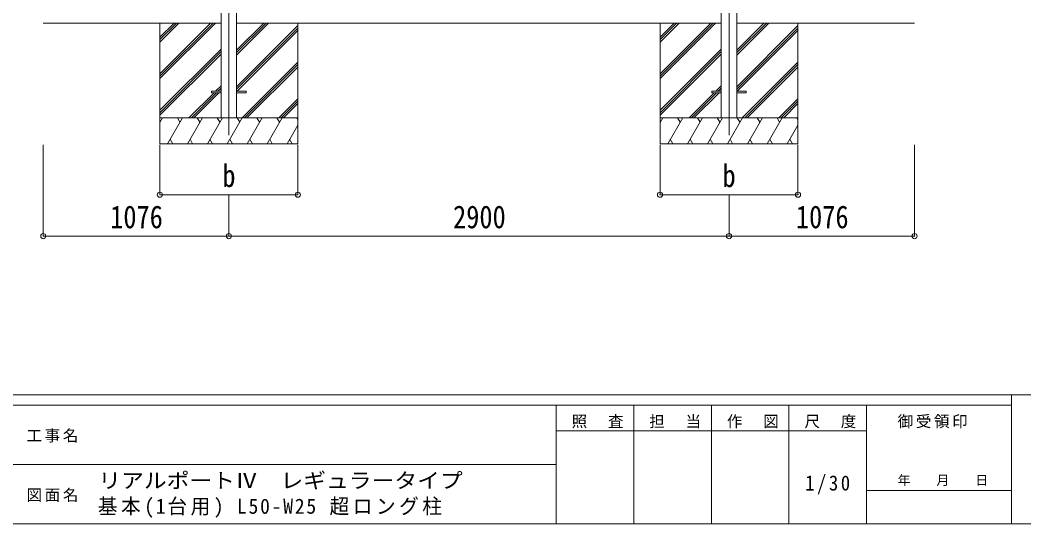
# Model space of a CAD drawing. Units: millimetres at full size, sheet at 1:30. Extents: x -8385 to 8479, y -5853 to 5787.
# Drawn here: x -360 to 5460, y -5853 to -2928 of the extents above; entities that cross this region are included whole.
import ezdxf
from ezdxf.enums import TextEntityAlignment as Align

# ---------------------------------------------------------------- set-up
doc = ezdxf.new("R2010")
doc.units = ezdxf.units.MM
doc.header["$LTSCALE"] = 30
doc.header["$PDMODE"] = 32
doc.header["$PDSIZE"] = 30
for name, color, linetype, lineweight in [('0-0_0', 7, 'Continuous', 9), ('0-1_本体', 4, 'Continuous', 9), ('0-2_部品', 7, 'Continuous', 9), ('0-8_PARTS2', 2, 'Continuous', 9), ('0-A_寸法', 6, 'Continuous', 9), ('F-0_240', 7, 'Continuous', 9)]:
    doc.layers.add(name, color=color, linetype=linetype, lineweight=lineweight)
doc.styles.add('ＭＳ ゴシック', font='')
doc.styles.get('ＭＳ ゴシック').set_extended_font_data('MS Gothic')

msp = doc.modelspace()

# ---------------------------------------------------------------- linework, layer by layer
at = {"layer": '0-0_0'}
for p, q in [((-225.87, -2945.47), (804.93, -2945.47)), ((450.13, -2945.47), (450.13, -3645.47)), ((450.13, -3239.65), (744.31, -2945.47)), ((450.13, -3253.79), (758.45, -2945.47)), ((450.13, -3267.93), (772.6, -2945.47)), ((450.13, -3055.8), (560.46, -2945.47)), ((450.13, -3041.66), (546.32, -2945.47)), ((450.13, -3027.52), (532.18, -2945.47)), ((895.33, -2945.47), (3704.93, -2945.47)), ((895.33, -3131.1), (1080.96, -2945.47)), ((895.33, -3116.96), (1066.82, -2945.47)), ((895.33, -3102.82), (1052.68, -2945.47)), ((895.33, -3314.95), (1250.13, -2960.15)), ((1250.13, -2945.47), (1250.13, -3645.47)), ((3350.13, -2945.47), (3350.13, -3645.47)), ((3350.13, -3239.65), (3644.31, -2945.47)), ((3350.13, -3253.79), (3658.45, -2945.47)), ((3350.13, -3267.93), (3672.6, -2945.47)), ((3350.13, -3055.8), (3460.46, -2945.47)), ((3350.13, -3041.66), (3446.32, -2945.47)), ((3350.13, -3027.52), (3432.18, -2945.47)), ((3795.33, -2945.47), (4826.13, -2945.47)), ((3795.33, -3131.1), (3980.96, -2945.47)), ((3795.33, -3116.96), (3966.82, -2945.47)), ((3795.33, -3102.82), (3952.68, -2945.47)), ((3795.33, -3314.95), (4150.13, -2960.15)), ((4150.13, -2945.47), (4150.13, -3645.47)), ((895.33, -3329.09), (1250.13, -2974.29)), ((897.59, -3340.97), (1250.13, -2988.44)), ((3795.33, -3329.09), (4150.13, -2974.29)), ((3797.59, -3340.97), (4150.13, -2988.44)), ((450.13, -3451.78), (804.93, -3096.98)), ((450.13, -3465.92), (804.93, -3111.13)), ((450.13, -3480.07), (804.93, -3125.27)), ((3350.13, -3451.78), (3704.93, -3096.98)), ((3350.13, -3465.92), (3704.93, -3111.13)), ((3350.13, -3480.07), (3704.93, -3125.27)), ((926.94, -3495.47), (1250.13, -3172.28)), ((941.08, -3495.47), (1250.13, -3186.43)), ((955.23, -3495.47), (1250.13, -3200.57)), ((3826.94, -3495.47), (4150.13, -3172.28)), ((3841.08, -3495.47), (4150.13, -3186.43)), ((3855.23, -3495.47), (4150.13, -3200.57)), ((773.07, -3340.97), (804.93, -3309.11)), ((3673.07, -3340.97), (3704.93, -3309.11)), ((618.57, -3495.47), (764.07, -3349.97)), ((632.72, -3495.47), (778.22, -3349.97)), ((646.86, -3495.47), (792.36, -3349.97)), ((787.22, -3340.97), (804.93, -3323.26)), ((801.36, -3340.97), (804.93, -3337.4)), ((3518.57, -3495.47), (3664.07, -3349.97)), ((3532.72, -3495.47), (3678.22, -3349.97)), ((3546.86, -3495.47), (3692.36, -3349.97)), ((3687.22, -3340.97), (3704.93, -3323.26)), ((3701.36, -3340.97), (3704.93, -3337.4)), ((1139.07, -3495.47), (1250.13, -3384.41)), ((1153.22, -3495.47), (1250.13, -3398.56)), ((1167.36, -3495.47), (1250.13, -3412.7)), ((4039.07, -3495.47), (4150.13, -3384.41)), ((4053.22, -3495.47), (4150.13, -3398.56)), ((4067.36, -3495.47), (4150.13, -3412.7)), ((1250.13, -3495.47), (450.13, -3495.47)), ((450.13, -3522.98), (466.01, -3495.47)), ((494.88, -3645.47), (581.48, -3495.47)), ((566.48, -3521.45), (551.48, -3495.47)), ((610.35, -3645.47), (696.95, -3495.47)), ((681.95, -3521.45), (666.95, -3495.47)), ((725.82, -3645.47), (812.42, -3495.47)), ((797.42, -3521.45), (782.42, -3495.47)), ((841.29, -3645.47), (927.89, -3495.47)), ((912.89, -3521.45), (897.89, -3495.47)), ((956.76, -3645.47), (1043.36, -3495.47)), ((1028.36, -3521.45), (1013.36, -3495.47)), ((1072.23, -3645.47), (1158.83, -3495.47)), ((1128.83, -3495.47), (1143.83, -3521.45)), ((1187.7, -3645.47), (1250.13, -3537.33)), ((1244.3, -3495.47), (1250.13, -3505.57)), ((4150.13, -3495.47), (3350.13, -3495.47)), ((3350.13, -3522.98), (3366.01, -3495.47)), ((3394.88, -3645.47), (3481.48, -3495.47)), ((3466.48, -3521.45), (3451.48, -3495.47)), ((3510.35, -3645.47), (3596.95, -3495.47)), ((3581.95, -3521.45), (3566.95, -3495.47)), ((3625.82, -3645.47), (3712.42, -3495.47)), ((3697.42, -3521.45), (3682.42, -3495.47)), ((3741.29, -3645.47), (3827.89, -3495.47)), ((3812.89, -3521.45), (3797.89, -3495.47)), ((3856.76, -3645.47), (3943.36, -3495.47)), ((3928.36, -3521.45), (3913.36, -3495.47)), ((3972.23, -3645.47), (4058.83, -3495.47)), ((4028.83, -3495.47), (4043.83, -3521.45)), ((4087.7, -3645.47), (4150.13, -3537.33)), ((4144.3, -3495.47), (4150.13, -3505.57)), ((450.13, -3645.47), (1250.13, -3645.47)), ((509.88, -3619.49), (524.87, -3645.47)), ((625.35, -3619.49), (640.35, -3645.47)), ((740.82, -3619.49), (755.82, -3645.47)), ((856.29, -3619.49), (871.29, -3645.47)), ((971.76, -3619.49), (986.76, -3645.47)), ((1087.23, -3619.49), (1102.23, -3645.47)), ((1202.7, -3619.49), (1217.7, -3645.47)), ((3350.13, -3645.47), (4150.13, -3645.47)), ((3409.88, -3619.49), (3424.87, -3645.47)), ((3525.35, -3619.49), (3540.35, -3645.47)), ((3640.82, -3619.49), (3655.82, -3645.47)), ((3756.29, -3619.49), (3771.29, -3645.47)), ((3871.76, -3619.49), (3886.76, -3645.47)), ((3987.23, -3619.49), (4002.23, -3645.47)), ((4102.7, -3619.49), (4117.7, -3645.47))]:
    msp.add_line(p, q, dxfattribs=at)
at = {"layer": '0-1_本体'}
for p, q in [((804.93, -19.11), (804.93, -3495.47)), ((895.33, -19.11), (895.33, -3495.49)), ((3704.93, -19.11), (3704.93, -3495.49)), ((3795.33, -19.11), (3795.33, -3495.49))]:
    msp.add_line(p, q, dxfattribs=at)
at = {"layer": '0-2_部品', "color": 4}
for p, q in [((750.33, -3340.97), (750.33, -3349.97)), ((805.13, -3340.97), (750.33, -3340.97)), ((805.13, -3349.97), (750.33, -3349.97)), ((949.93, -3340.97), (895.13, -3340.97)), ((3650.33, -3340.97), (3650.33, -3349.97)), ((3705.13, -3340.97), (3650.33, -3340.97)), ((3705.13, -3349.97), (3650.33, -3349.97)), ((3849.93, -3340.97), (3795.13, -3340.97))]:
    msp.add_line(p, q, dxfattribs=at)
for points in [[(949.93, -3340.97), (949.93, -3349.97), (895.13, -3349.97)], [(3849.93, -3340.97), (3849.93, -3349.97), (3795.13, -3349.97)]]:
    msp.add_lwpolyline(points, dxfattribs=at)
at = {"layer": '0-8_PARTS2'}
for p, q in [((850.13, -45.47), (850.13, -3595.47)), ((3750.13, -45.47), (3750.13, -3595.47))]:
    msp.add_line(p, q, dxfattribs=at)
at = {"layer": '0-A_寸法'}
for p, q in [((-225.87, -4181.84), (-225.87, -3652.89)), ((450.13, -3941.86), (450.13, -3652.89)), ((1250.13, -3941.86), (1250.13, -3652.89)), ((3350.13, -3941.86), (3350.13, -3652.89)), ((4150.13, -3941.86), (4150.13, -3652.89)), ((4826.13, -4181.84), (4826.13, -3652.89)), ((450.13, -3941.86), (1250.13, -3941.86)), ((850.13, -4181.84), (850.13, -3941.86)), ((3350.13, -3941.86), (4150.13, -3941.86)), ((3750.13, -4181.84), (3750.13, -3941.86)), ((-225.87, -4181.84), (850.13, -4181.84)), ((850.13, -4181.84), (3750.13, -4181.84)), ((3750.13, -4181.84), (4826.13, -4181.84))]:
    msp.add_line(p, q, dxfattribs=at)
for p in [(450.13, -3941.86), (1250.13, -3941.86), (3350.13, -3941.86), (4150.13, -3941.86), (-225.87, -4181.84), (850.13, -4181.84), (3750.13, -4181.84), (4826.13, -4181.84)]:
    msp.add_point(p, dxfattribs=at)
at = {"layer": 'F-0_240', "color": 5}
for p, q in [((-8385.45, -5102.66), (8054.55, -5102.66)), ((5387.79, -5102.66), (5387.79, -5852.66)), ((-8385.45, -5162.66), (5387.79, -5162.66)), ((2747.79, -5162.66), (2747.79, -5852.66)), ((3197.79, -5162.66), (3197.79, -5852.66)), ((3647.79, -5162.66), (3647.79, -5852.66)), ((4097.79, -5162.66), (4097.79, -5852.66)), ((4547.79, -5162.66), (4547.79, -5852.66)), ((2747.79, -5312.66), (4547.79, -5312.66)), ((-3402.21, -5507.66), (2747.79, -5507.66)), ((4547.79, -5657.66), (5387.79, -5657.66)), ((-8385.45, -5852.66), (8054.55, -5852.66))]:
    msp.add_line(p, q, dxfattribs=at)

# ---------------------------------------------------------------- texts
at = {"layer": '0-A_寸法', "color": 7, "style": 'ＭＳ ゴシック', "width": 0.85}
for s, p in [('b', (812.63, -3936.86)), ('b', (3712.63, -3936.86)), ('1076', (162.13, -4175.84)), ('2900', (2150.13, -4175.84)), ('1076', (4138.13, -4175.84))]:
    msp.add_text(s, height=132, dxfattribs=at).set_placement(p, align=Align.BOTTOM_LEFT)
at = {"layer": 'F-0_240', "style": 'ＭＳ ゴシック', "width": 1.1}
msp.add_text('リアルポートⅣ\u3000レギュラータイプ', height=87.98, dxfattribs=at).set_placement((93.72, -5671.05), align=Align.BOTTOM_LEFT)
at = {"layer": 'F-0_240', "style": 'ＭＳ ゴシック'}
msp.add_text('年\u3000\u3000月\u3000\u3000日', height=54.99, dxfattribs=at).set_placement((4727.79, -5642.66), align=Align.BOTTOM_LEFT)
at = {"layer": 'F-0_240', "attachment_point": 7, "style": 'ＭＳ ゴシック'}
for s, insert, char_height in [('\\T1.17;照\u3000査', (2837.79, -5297.66), 65.98), ('\\T1.17;担\u3000当', (3287.79, -5297.66), 65.98), ('\\T1.17;作\u3000図', (3737.79, -5297.66), 65.98), ('\\T1.17;尺\u3000度', (4187.79, -5297.66), 65.98), ('\\T1.17;御受領印', (4727.79, -5297.66), 65.98), ('\\T1.17;工事名', (-323.11, -5380.16), 65.98), ('\\T1.28;\\W0.9;1/30', (4191.54, -5680.16), 87.98), ('\\T1.17;図面名', (-323.11, -5725.16), 65.98), ('\\T1.18;\\W0.95;基本(1台用)\\~L50-W25\\~超ロング柱', (90.66, -5817.05), 87.98)]:
    msp.add_mtext(s, dxfattribs=dict(at, insert=insert, char_height=char_height))

doc.saveas('drawing.dxf')
